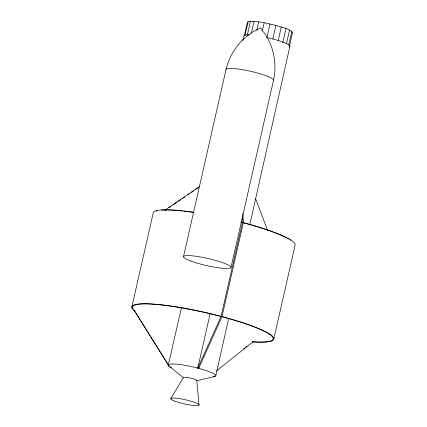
<?xml version="1.0" encoding="UTF-8"?>
<svg xmlns="http://www.w3.org/2000/svg" width="427" height="427" viewBox="0 0 427 427"><rect width="100%" height="100%" fill="white"/><g stroke="black" fill="none" stroke-linecap="round" stroke-linejoin="round"><path stroke-width="0.64" d="M231.028 267.307L273.563 80.095C276.904 64.893 274.134 48.619 265.994 35.356L260.459 27.84L252.448 32.068L244.746 37.944C235.512 46.324 228.92 57.394 226.016 69.526L183.482 256.734M215.827 375.696L228.685 318.51M249.731 224.938L289.922 46.244M131.783 307.28L153.128 213.345A72.82 10.76 12.8 0 1 193.869 212.326M244.292 35.98L247.372 22.428L248.151 21.692C257.492 20.587 266.816 23.389 275.869 25.374C281.409 27.413 288.401 27.99 292.57 32.473L289.49 46.031M245.071 35.244L248.151 21.692M247.196 35.548L250.425 21.35M251.386 33.039L254.022 21.425M256.808 30.301L258.714 21.91M262.408 30.514L264.169 22.77M266.939 37.507L270.019 23.955M242.915 213.468L243.342 222.702L222.003 316.642L198.715 368.341L197.797 368.101L210.201 313.493M272.789 38.926L275.869 25.374M198.715 368.341L199.009 367.044M278.233 40.485L281.313 26.933M282.759 42.727L285.983 28.529M197.797 368.101L221.085 316.396L242.429 222.462L242.216 217.845M286.485 43.607L289.565 30.05M288.732 44.952L291.812 31.401M273.872 338.659L295.217 244.719A72.82 10.76 12.8 0 0 240.817 222.003M168.275 365.122L181.534 307.344M242.76 40.533L243.801 35.991A23.634 3.496 12.8 0 1 249.235 34.897M170.8 398.69L183.391 377.537A6.869 1.014 12.8 0 1 191.018 378.21A6.869 1.014 12.8 0 1 196.553 380.745L214.962 376.438M243.417 348.88L244.457 348.048M245.504 347.215L246.544 346.388M216.462 370.951L252.955 341.862L252.277 341.813M164.897 210.143L199.542 186.53M165.137 210.34L166.786 209.214M168.985 207.714L171.184 206.214M172.834 205.093L177.232 202.094M178.331 201.341L180.536 199.847M182.185 198.72L184.934 196.847M187.683 194.974L189.332 193.847M191.531 192.347L193.73 190.848M195.379 189.727L198.678 187.474M242.429 222.462L243.342 222.702M221.085 316.396L222.003 316.642M169.071 366.195L183.605 377.852M255.629 198.838L267.681 230.527M196.794 380.526L199.025 404.988M266.918 37.549A23.634 3.496 12.8 0 1 289.127 46.991M171.435 367.668A24.366 3.603 12.8 0 1 191.392 366.574A24.366 3.603 12.8 0 1 213.292 376.779M135.065 310.829A72.051 10.648 12.8 0 1 220.519 316.332A72.051 10.648 12.8 0 1 252.907 341.744M134.34 310.701A72.82 10.76 12.8 0 1 172.807 306.308A72.82 10.76 12.8 0 1 261.335 329.697A72.82 10.76 12.8 0 1 252.304 341.867M156.133 211.184A72.051 10.648 12.8 0 1 157.045 210.89M161.459 210.18A72.051 10.648 12.8 0 1 178.358 210.586M179.65 210.703A72.051 10.648 12.8 0 1 182.302 210.97M183.663 211.119A72.051 10.648 12.8 0 1 192.908 212.315M241.858 222.398A72.051 10.648 12.8 0 1 272.965 232.005M273.51 232.208A72.051 10.648 12.8 0 1 284.297 236.723M284.788 236.958A72.051 10.648 12.8 0 1 286.165 237.647M287.446 238.325A72.051 10.648 12.8 0 1 288.636 238.987M289.719 239.638A72.051 10.648 12.8 0 1 290.691 240.268M226.016 69.526A24.366 3.603 12.8 0 1 249.843 71.133A24.366 3.603 12.8 0 1 273.563 80.095M134.446 310.648L134.206 310.45L169.193 366.355L134.446 310.648M190.41 260.886A24.366 3.603 12.8 0 0 230.206 268.081A24.366 3.603 12.8 0 0 201.154 257.097A24.366 3.603 12.8 0 0 190.41 260.886M174.862 401.145A14.465 2.14 12.8 0 0 198.518 405.442A14.465 2.14 12.8 0 0 181.363 398.93A14.465 2.14 12.8 0 0 174.862 401.145"/></g></svg>
